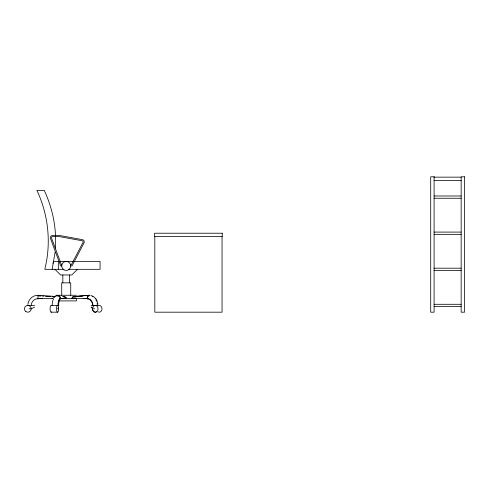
<?xml version="1.0" encoding="UTF-8"?>
<svg xmlns="http://www.w3.org/2000/svg" width="489" height="489" viewBox="0 0 489 489"><rect width="100%" height="100%" fill="white"/><g stroke="black" fill="none" stroke-linecap="round" stroke-linejoin="round"><path stroke-width="0.73" d="M55.416 248.082C56.73 228.284 52.574 208.308 44.248 190.349L36.889 190.349C48.417 214.775 51.418 243.1 44.786 269.317L63.961 269.317M56.626 296.102A2.708 2.573 90 0 1 60.068 298.657L60.361 298.987L60.715 298.657A3.386 3.221 -90 0 0 54.462 297.514M75.948 298.235L75.55 298.253A0.709 0.416 -90 0 0 75.532 298.027M55.068 252.306L52.146 269.317M65.826 298.223L66.467 298.217A0.886 0.844 90 0 0 66.406 297.893L65.532 297.025M27.885 304.421C28.283 299.372 32.922 295.167 37.989 295.264L55.153 296.426M66.461 298.247L60.068 298.657A6.76 2.09 -90 0 0 57.983 305.417M53.001 263.363L53.466 261.902M87.403 298.889L87.464 298.657A2.708 1.589 90 0 1 88.827 295.973M91.205 307.275L91.7 307.11M53.558 297.789L53.796 297.428M77.5 269.317L71.859 274.959L60.581 274.959L54.939 269.317M87.372 298.932L87.073 298.687A3.386 1.987 -90 0 1 89.915 295.594A3.386 1.993 -90 0 0 88.203 295.594M72.623 296.976L71.987 297.984A0.868 0.513 -90 0 0 71.969 298.235L72.366 298.247A0.715 0.416 -90 0 1 72.396 297.966L72.684 297.422A4.205 2.469 90 0 1 74.56 297.037M34.578 307.123L31.217 308.803L29.083 308.803M73.576 296.56L89.059 295.264M75.844 296.377L88.668 295.332M73.961 296.866L76.223 296.731M78.491 296.591L82.268 296.358M31.229 305.417A6.76 6.76 0 0 1 37.989 298.657L53.148 298.302L51.981 298.339M37.989 298.657L42.653 298.553M434.091 177.152L461.164 177.152M434.091 180.539L461.164 180.539M434.091 195.991L461.164 195.991M434.091 198.247L461.164 198.247M434.091 232.092L461.164 232.092M434.091 234.347L461.164 234.347M53.619 261.419L73.46 261.419M74.114 261.419L100.062 261.419L100.062 269.317L68.478 269.317M61.852 264.806L61.437 264.806L51.559 238.125A1.131 1.131 0 0 1 52.616 236.603L59.248 236.603A1.131 1.131 0 0 1 59.45 236.621L82.213 240.759A1.131 1.131 0 0 1 83.014 242.391L71.321 264.806L70.587 264.806M61.706 265.937L60.654 265.937L50.501 238.516A2.256 2.256 0 0 1 52.616 235.478L59.248 235.478A2.256 2.256 0 0 1 59.652 235.509L82.415 239.653A2.256 2.256 0 0 1 84.016 242.917L72.005 265.937L70.734 265.937A4.511 4.511 0 0 1 63.961 269.842A4.511 4.511 0 0 1 63.961 262.025A4.511 4.511 0 0 1 70.734 265.937M434.091 268.192L461.164 268.192M434.091 270.448L461.164 270.448M56.07 295.264L76.363 295.264M59.854 298.651L76.363 298.651L76.363 300.906L58.998 300.906M434.091 304.292L461.164 304.292M27.836 305.417L34.603 305.417M52.023 305.417L58.784 305.417M91.15 305.417L97.916 305.417M434.091 306.548L461.164 306.548M57.244 308.803L58.625 308.803L58.46 307.636M92.482 308.761L94.719 308.803M51.137 312.184L57.574 312.184A3.386 1.045 90 0 0 58.484 307.11A3.386 1.045 90 0 0 56.669 307.11A3.386 1.045 90 0 0 57.574 312.184M86.877 298.553L88.216 298.577L87.274 298.547M71.969 298.235L87.818 298.577M83.692 298.547L87.464 298.657A6.76 5.471 90 0 1 92.941 305.417M83.295 298.547L87.073 298.657A6.76 5.471 90 0 1 92.543 305.417M38.735 295.979L40.972 296.089M42.464 296.163L43.955 296.236M45.453 296.31L50.673 296.572M52.164 296.646L54.407 296.756M91.04 295.521L93.588 296.689L95.648 298.645M92.568 296.096L92.886 296.279M65.159 297.312L65.777 297.96A0.709 0.672 -90 0 1 65.826 298.223L65.832 298.253M91.535 308.052L91.162 307.526M96.003 299.14L95.483 298.418M96.009 299.14L97.005 300.906M96.602 300.099L97.769 303.547M96.009 300.411L96.382 301.169M97.763 303.547L97.879 304.482M97.103 303.657L97.207 304.537M222.049 236.603L222.049 312.184L154.811 312.184L154.811 236.603M70.728 295.264L70.728 282.856L61.712 282.856L61.712 295.264M69.603 274.959L69.603 282.856M62.836 274.959L62.836 282.856M58.325 261.419L58.325 269.317M37.989 295.283L37.989 298.962M58.625 305.417A6.76 2.09 90 0 1 60.715 298.657M52.189 305.417A6.76 2.09 90 0 1 53.515 299.121M63.423 296.56A5.593 5.318 90 0 1 64.34 296.676M51.62 311.811A3.386 1.045 -90 0 1 50.092 308.803A3.386 1.045 -90 0 1 51.62 305.796M63.374 296.909A4.205 3.998 -90 0 1 65.11 297.404M62.482 296.621A5.593 5.318 -90 0 1 65.514 297.067M72.641 297.043A5.593 3.289 90 0 1 74.805 296.731M98.008 305.796A3.386 2.738 -90 0 1 101.999 308.803A3.386 2.738 -90 0 1 98.008 311.811M96.535 311.811A3.386 2.738 -90 0 1 93.643 311.517A3.386 2.738 -90 0 1 92.586 308.186M434.091 176.816L430.705 176.816L430.705 312.184L434.091 312.184L434.091 176.816M464.55 176.816L461.164 176.816L461.164 312.184L464.55 312.184L464.55 176.816M222.275 233.216L154.585 233.216L154.585 236.603L222.275 236.603L222.275 233.216M25.886 311.566A3.386 3.386 0 0 0 31.204 309.109A3.386 3.386 0 0 0 26.412 305.729A3.386 3.386 0 0 0 25.886 311.566M92.916 307.11A3.386 2.738 90 0 0 95.282 312.184A3.386 2.738 90 0 0 97.653 307.11A3.386 2.738 90 0 0 92.916 307.11"/></g></svg>
